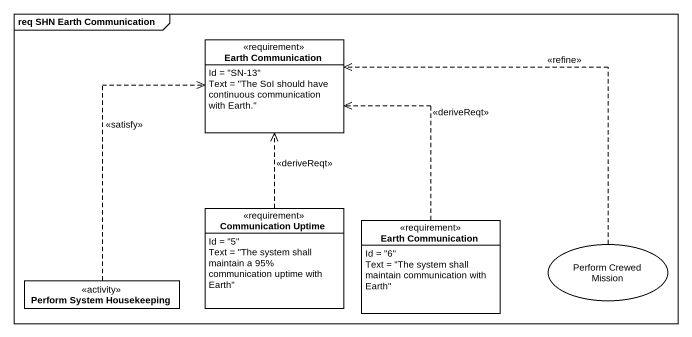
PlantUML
@startuml
mainframe req SHN Earth Communication
allowmixing
hide circle
hide empty members
class "Earth Communication" as Earth_Communication <<requirement>> {
  Id = "SN-13"
  Text = "The SoI should have continuous communication with Earth."
}
class "Communication Uptime" as Communication_Uptime <<requirement>> {
  Id = "5"
  Text = "The system shall maintain a 95% communication uptime with Earth"
}
class "Earth Communication" as Earth_Communication_2 <<requirement>> {
  Id = "6"
  Text = "The system shall maintain communication with Earth"
}
usecase "Perform Crewed Mission" as Perform_Crewed_Mission
class "Perform System Housekeeping" as Perform_System_Housekeeping <<activity>>
Communication_Uptime .up.> Earth_Communication : <<deriveReqt>>
Earth_Communication_2 .up.> Earth_Communication : <<deriveReqt>>
Perform_Crewed_Mission .left.> Earth_Communication : <<refine>>
Perform_System_Housekeeping .up.> Earth_Communication : <<satisfy>>
@enduml
